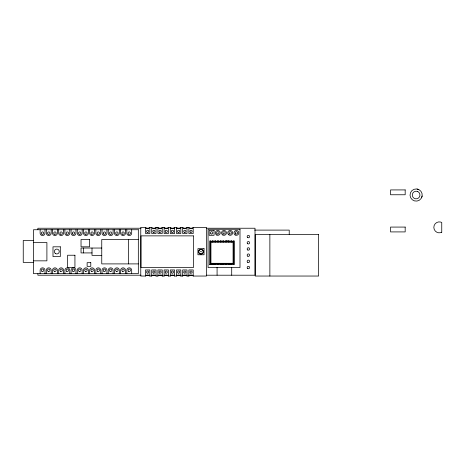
<?xml version="1.0" encoding="UTF-8"?>
<svg xmlns="http://www.w3.org/2000/svg" width="465" height="465" viewBox="0 0 465 465"><rect width="100%" height="100%" fill="white"/><g stroke="black" fill="none" stroke-linecap="round" stroke-linejoin="round"><path stroke-width="0.7" d="M421.662 197.579L422.133 196.061A6.097 6.097 0 0 0 414.013 189.313A6.097 6.097 0 0 0 412.228 199.718A6.097 6.097 0 0 0 422.133 196.061M149.858 227.402C148.905 228.658 146.475 228.658 145.522 227.402L140.767 227.402L140.767 276.041L145.522 276.041C146.475 274.78 148.905 274.78 149.858 276.041L151.712 276.041C152.665 274.78 155.101 274.78 156.054 276.041L157.902 276.041C158.861 274.78 161.291 274.78 162.244 276.041L164.099 276.041C165.052 274.78 167.481 274.78 168.44 276.041L170.289 276.041C171.242 274.78 173.678 274.78 174.631 276.041L176.485 276.041C177.438 274.78 179.868 274.78 180.821 276.041L182.675 276.041C183.629 274.78 186.064 274.78 187.017 276.041L188.871 276.041C189.825 274.78 192.254 274.78 193.208 276.041L206.472 276.041L206.472 227.402L193.208 227.402C192.254 228.658 189.825 228.658 188.871 227.402L187.017 227.402C186.064 228.658 183.629 228.658 182.675 227.402L180.821 227.402C179.868 228.658 177.438 228.658 176.485 227.402L174.631 227.402C173.678 228.658 171.242 228.658 170.289 227.402L168.44 227.402C167.481 228.658 165.052 228.658 164.099 227.402L162.244 227.402C161.291 228.658 158.861 228.658 157.902 227.402L156.054 227.402C155.101 228.658 152.665 228.658 151.712 227.402L149.858 227.402L149.858 233.5L145.522 233.5L145.522 227.402M210.936 263.312L210.325 263.917L233.692 263.917L233.081 263.312L210.936 263.312L210.936 242.195L210.325 241.585L233.692 241.585L233.081 242.195L210.936 242.195M211.918 264.597L213.371 264.585A0.61 0.61 0 0 1 213.981 263.975A0.61 0.61 0 0 1 214.592 264.585L216.056 264.585A0.61 0.61 0 0 1 216.667 263.975A0.61 0.61 0 0 1 217.271 264.585L218.701 264.585A0.61 0.61 0 0 1 219.311 263.975A0.61 0.61 0 0 1 219.922 264.585L221.416 264.585A0.61 0.61 0 0 1 222.026 263.975A0.61 0.61 0 0 1 222.636 264.585L224.089 264.585A0.61 0.61 0 0 1 224.7 263.975A0.61 0.61 0 0 1 225.31 264.585L226.763 264.585A0.61 0.61 0 0 1 227.373 263.975A0.61 0.61 0 0 1 227.978 264.585L229.431 264.585A0.61 0.61 0 0 1 230.041 263.975A0.61 0.61 0 0 1 230.652 264.585L232.105 264.585A0.61 0.61 0 0 1 232.715 263.975A0.61 0.61 0 0 1 233.325 264.585L234.343 264.585L234.343 240.934L233.325 240.934A0.61 0.61 0 0 1 232.715 241.544A0.61 0.61 0 0 1 232.105 240.934L230.64 240.934A0.61 0.61 0 0 1 230.036 241.544A0.61 0.61 0 0 1 229.425 240.934L225.281 240.934A0.61 0.61 0 0 1 224.671 241.544A0.61 0.61 0 0 1 224.06 240.934L222.607 240.934A0.61 0.61 0 0 1 221.997 241.544A0.61 0.61 0 0 1 221.387 240.934L219.933 240.934A0.61 0.61 0 0 1 219.323 241.544A0.61 0.61 0 0 1 218.719 240.934L217.265 240.934A0.61 0.61 0 0 1 216.655 241.544A0.61 0.61 0 0 1 216.045 240.934L214.592 240.934A0.61 0.61 0 0 1 213.981 241.544A0.61 0.61 0 0 1 213.371 240.934L211.912 240.934A0.61 0.61 0 0 1 211.302 241.544A0.61 0.61 0 0 1 210.692 240.934L209.715 240.934L209.715 264.585L210.697 264.597A0.61 0.61 0 0 1 211.308 263.986A0.61 0.61 0 0 1 211.918 264.597L213.371 264.585M141 228.234L37.88 228.234L37.88 229.675M146.027 228.234L148.986 228.234M152.491 228.234L155.525 228.234M158.234 228.234L161.826 228.234M164.697 228.234L167.871 228.234M170.771 228.234L174.404 228.234M176.584 228.234L180.496 228.234M183.117 228.234L186.238 228.234M189.656 228.234L192.702 228.234M206.355 228.234L255.012 228.234L255.012 275.21L206.355 275.21M254.692 230.105L289.224 230.105L289.224 234.424M138.326 239.498L101.754 239.498L101.754 263.899L138.326 263.899M33.701 240.475L23.25 240.475L23.25 262.417L33.701 262.417M33.492 242.556L46.901 242.556L46.901 260.842L33.492 260.842M101.754 248.037L81.032 248.037L81.032 252.919L92.006 252.919M101.754 255.361L92.006 255.361L92.006 248.037M209.715 264.585L210.697 264.597M141 275.21L37.88 275.21L37.88 273.763M146.027 275.21L149.713 275.21M151.776 275.21L155.525 275.21M158.234 275.21L162.058 275.21M164.238 275.21L168.289 275.21M170.44 275.21L174.404 275.21M176.584 275.21L180.943 275.21M182.646 275.21L186.953 275.21M188.93 275.21L192.702 275.21M417.157 189.023L418.674 189.493M269.863 234.593L269.863 276.041M233.692 240.934L233.692 264.585M233.081 242.195L233.081 263.312M231.739 240.934L231.739 242.032M231.71 267.323L231.71 275.21M231.018 240.934L231.018 242.032M229.065 240.934L229.065 242.032M228.344 240.934L228.344 242.032M226.397 240.934L226.397 242.032M225.676 240.934L225.676 242.032M223.723 240.934L223.723 242.032M222.973 240.934L222.973 242.032M221.02 240.934L221.02 242.032M220.3 240.934L220.3 242.032M218.352 240.934L218.352 242.032M217.632 240.934L217.632 242.032M217.079 267.323L217.079 275.21M215.679 240.934L215.679 242.032M214.958 240.934L214.958 242.032M213.005 240.934L213.005 242.032M212.273 240.934L212.273 242.032M210.325 240.934L210.325 264.585M193.208 227.402L193.208 233.5L188.871 233.5L188.871 227.402M193.208 276.041L193.208 269.944L188.871 269.944L188.871 276.041M187.017 227.402L187.017 233.5L182.675 233.5L182.675 227.402M187.017 276.041L187.017 269.944L182.675 269.944L182.675 276.041M180.821 227.402L180.821 233.5L176.485 233.5L176.485 227.402M180.821 276.041L180.821 269.944L176.485 269.944L176.485 276.041M174.631 227.402L174.631 233.5L170.289 233.5L170.289 227.402M174.631 276.041L174.631 269.944L170.289 269.944L170.289 276.041M168.44 227.402L168.44 233.5L164.099 233.5L164.099 227.402M168.44 276.041L168.44 269.944L164.099 269.944L164.099 276.041M162.244 227.402L162.244 233.5L157.902 233.5L157.902 227.402M162.244 276.041L162.244 269.944L157.902 269.944L157.902 276.041M156.054 227.402L156.054 233.5L151.712 233.5L151.712 227.402M156.054 276.041L156.054 269.944L151.712 269.944L151.712 276.041M149.858 276.041L149.858 269.944L145.522 269.944L145.522 276.041M131.694 229.733L131.694 233.122A2.435 2.435 0 0 1 129.258 235.557A2.435 2.435 0 0 1 126.817 233.122L126.817 229.733M131.694 273.664L131.694 270.275A2.435 2.435 0 0 0 129.258 267.84A2.435 2.435 0 0 0 126.817 270.275L126.817 273.664M128.572 239.498L128.572 263.899M125.504 229.733L125.504 233.122A2.435 2.435 0 0 1 123.062 235.557A2.435 2.435 0 0 1 120.627 233.122L120.627 229.733M125.504 273.664L125.504 270.275A2.435 2.435 0 0 0 123.062 267.84A2.435 2.435 0 0 0 120.627 270.275L120.627 273.664M119.313 229.733L119.313 233.122A2.435 2.435 0 0 1 116.872 235.557A2.435 2.435 0 0 1 114.437 233.122L114.437 229.733M119.313 273.664L119.313 270.275A2.435 2.435 0 0 0 116.872 267.84A2.435 2.435 0 0 0 114.437 270.275L114.437 273.664M113.117 229.733L113.117 233.122A2.435 2.435 0 0 1 110.682 235.557A2.435 2.435 0 0 1 108.24 233.122L108.24 229.733M113.117 273.664L113.117 270.275A2.435 2.435 0 0 0 110.682 267.84A2.435 2.435 0 0 0 108.24 270.275L108.24 273.664M106.927 229.733L106.927 233.122A2.435 2.435 0 0 1 104.486 235.557A2.435 2.435 0 0 1 102.05 233.122L102.05 229.733M106.927 273.664L106.927 270.275A2.435 2.435 0 0 0 104.486 267.84A2.435 2.435 0 0 0 102.05 270.275L102.05 273.664M100.731 229.733L100.731 233.122A2.435 2.435 0 0 1 98.295 235.557A2.435 2.435 0 0 1 95.854 233.122L95.854 229.733M100.731 273.664L100.731 270.275A2.435 2.435 0 0 0 98.295 267.84A2.435 2.435 0 0 0 95.854 270.275L95.854 273.664M94.54 229.733L94.54 233.122A2.435 2.435 0 0 1 92.099 235.557A2.435 2.435 0 0 1 89.664 233.122L89.664 229.733M94.54 273.664L94.54 270.275A2.435 2.435 0 0 0 92.099 267.84A2.435 2.435 0 0 0 89.664 270.275L89.664 273.664M88.344 229.733L88.344 233.122A2.435 2.435 0 0 1 85.909 235.557A2.435 2.435 0 0 1 83.473 233.122L83.473 229.733M88.344 273.664L88.344 270.275A2.435 2.435 0 0 0 85.909 267.84A2.435 2.435 0 0 0 83.473 270.275L83.473 273.664M83.473 248.037L83.473 252.919M82.154 229.733L82.154 233.122A2.435 2.435 0 0 1 79.718 235.557A2.435 2.435 0 0 1 77.277 233.122L77.277 229.733M82.154 273.664L82.154 270.275A2.435 2.435 0 0 0 79.718 267.84A2.435 2.435 0 0 0 77.277 270.275L77.277 273.664M75.964 229.733L75.964 233.122A2.435 2.435 0 0 1 73.522 235.557A2.435 2.435 0 0 1 71.087 233.122L71.087 229.733M75.964 273.664L75.964 270.275A2.435 2.435 0 0 0 73.522 267.84A2.435 2.435 0 0 0 71.087 270.275L71.087 273.664M69.767 229.733L69.767 233.122A2.435 2.435 0 0 1 67.332 235.557A2.435 2.435 0 0 1 64.891 233.122L64.891 229.733M69.767 273.664L69.767 270.275A2.435 2.435 0 0 0 67.332 267.84A2.435 2.435 0 0 0 64.891 270.275L64.891 273.664M63.577 229.733L63.577 233.122A2.435 2.435 0 0 1 61.136 235.557A2.435 2.435 0 0 1 58.7 233.122L58.7 229.733M63.577 273.664L63.577 270.275A2.435 2.435 0 0 0 61.136 267.84A2.435 2.435 0 0 0 58.7 270.275L58.7 273.664M57.381 229.733L57.381 233.122A2.435 2.435 0 0 1 54.946 235.557A2.435 2.435 0 0 1 52.504 233.122L52.504 229.733M57.381 273.664L57.381 270.275A2.435 2.435 0 0 0 54.946 267.84A2.435 2.435 0 0 0 52.504 270.275L52.504 273.664M51.191 229.733L51.191 233.122A2.435 2.435 0 0 1 48.749 235.557A2.435 2.435 0 0 1 46.314 233.122L46.314 229.733M51.191 273.664L51.191 270.275A2.435 2.435 0 0 0 48.749 267.84A2.435 2.435 0 0 0 46.314 270.275L46.314 273.664M45 229.733L45 233.122A2.435 2.435 0 0 1 42.559 235.557A2.435 2.435 0 0 1 40.124 233.122L40.124 229.733M45 273.664L45 270.275A2.435 2.435 0 0 0 42.559 267.84A2.435 2.435 0 0 0 40.124 270.275L40.124 273.664M227.995 240.934A0.61 0.61 0 0 1 227.385 241.544A0.61 0.61 0 0 1 226.775 240.934M200.752 251.658L201.223 251.786L200.752 251.658M441.75 232.233L440.808 232.64A5.487 5.487 0 0 1 433.828 227.437A5.487 5.487 0 0 1 440.657 222.043L441.75 222.479L441.75 232.233M405.178 189.923L390.548 189.923L390.548 194.759L405.178 194.759L405.178 189.923M405.178 227.077L390.548 227.077L390.548 231.913L405.178 231.913L405.178 227.077M239.998 229.262L208.058 229.262L208.058 267.544L239.998 267.544L239.998 229.262M138.326 229.733L33.492 229.733L33.492 273.664L138.326 273.664L138.326 229.733M214.057 230.437L209.18 230.437L209.18 235.313L214.057 235.313L214.057 230.437M318.624 234.593L255.233 234.593L255.233 276.041L318.624 276.041L318.624 234.593M193.428 235.871L141.011 235.871L141.011 267.567L193.428 267.567L193.428 235.871M89.565 239.498L81.032 239.498L81.032 246.816L89.565 246.816L89.565 239.498M60.311 246.816L52.993 246.816L52.993 256.581L60.311 256.581L60.311 246.816M204.036 248.67L197.939 248.67L197.939 254.768L204.036 254.768L204.036 248.67M74.935 255.233L67.623 255.233L67.623 267.433L74.935 267.433L74.935 255.233M90.785 262.679L87.129 262.679L87.129 266.34L90.785 266.34L90.785 262.679M417.837 191.609L416.896 191.284A3.825 3.825 0 0 0 412.403 195.916A3.825 3.825 0 0 0 418.5 198.026A3.825 3.825 0 0 0 417.837 191.609M247.775 250.007A1.221 1.221 0 0 0 249.606 248.949A1.221 1.221 0 0 0 247.775 247.897A1.221 1.221 0 0 0 247.775 250.007M247.525 268.392A1.221 1.221 0 0 0 249.566 267.846A1.221 1.221 0 0 0 248.072 266.352A1.221 1.221 0 0 0 247.525 268.392M247.775 262.394A1.221 1.221 0 0 0 249.606 261.336A1.221 1.221 0 0 0 247.775 260.278A1.221 1.221 0 0 0 247.775 262.394M247.775 256.198A1.221 1.221 0 0 0 249.606 255.145A1.221 1.221 0 0 0 247.775 254.088A1.221 1.221 0 0 0 247.775 256.198M247.525 243.619A1.221 1.221 0 0 0 249.566 243.073A1.221 1.221 0 0 0 248.072 241.579A1.221 1.221 0 0 0 247.525 243.619M184.297 232.279A1.099 1.099 0 0 0 185.942 231.326A1.099 1.099 0 0 0 184.297 230.378A1.099 1.099 0 0 0 184.297 232.279M159.524 232.279A1.099 1.099 0 0 0 161.175 231.326A1.099 1.099 0 0 0 159.524 230.378A1.099 1.099 0 0 0 159.524 232.279M178.107 232.279A1.099 1.099 0 0 0 179.752 231.326A1.099 1.099 0 0 0 178.107 230.378A1.099 1.099 0 0 0 178.107 232.279M190.261 232.105A1.099 1.099 0 0 0 192.097 231.611A1.099 1.099 0 0 0 190.755 230.268A1.099 1.099 0 0 0 190.261 232.105M171.911 232.279A1.099 1.099 0 0 0 173.555 231.326A1.099 1.099 0 0 0 171.911 230.378A1.099 1.099 0 0 0 171.911 232.279M147.143 232.279A1.099 1.099 0 0 0 148.788 231.326A1.099 1.099 0 0 0 147.143 230.378A1.099 1.099 0 0 0 147.143 232.279M165.494 232.105A1.099 1.099 0 0 0 167.33 231.611A1.099 1.099 0 0 0 165.982 230.268A1.099 1.099 0 0 0 165.494 232.105M153.334 232.279A1.099 1.099 0 0 0 154.979 231.326A1.099 1.099 0 0 0 153.334 230.378A1.099 1.099 0 0 0 153.334 232.279M184.07 272.891A1.099 1.099 0 0 0 185.907 272.397A1.099 1.099 0 0 0 184.564 271.054A1.099 1.099 0 0 0 184.07 272.891M159.524 273.065A1.099 1.099 0 0 0 161.175 272.112A1.099 1.099 0 0 0 159.524 271.165A1.099 1.099 0 0 0 159.524 273.065M178.107 273.065A1.099 1.099 0 0 0 179.752 272.112A1.099 1.099 0 0 0 178.107 271.165A1.099 1.099 0 0 0 178.107 273.065M190.487 273.065A1.099 1.099 0 0 0 192.138 272.112A1.099 1.099 0 0 0 190.487 271.165A1.099 1.099 0 0 0 190.487 273.065M171.911 273.065A1.099 1.099 0 0 0 173.555 272.112A1.099 1.099 0 0 0 171.911 271.165A1.099 1.099 0 0 0 171.911 273.065M147.143 273.065A1.099 1.099 0 0 0 148.788 272.112A1.099 1.099 0 0 0 147.143 271.165A1.099 1.099 0 0 0 147.143 273.065M165.72 273.065A1.099 1.099 0 0 0 167.365 272.112A1.099 1.099 0 0 0 165.72 271.165A1.099 1.099 0 0 0 165.72 273.065M153.334 273.065A1.099 1.099 0 0 0 154.979 272.112A1.099 1.099 0 0 0 153.334 271.165A1.099 1.099 0 0 0 153.334 273.065M199.77 253.832A2.435 2.435 0 0 0 203.426 251.722A2.435 2.435 0 0 0 199.77 249.606A2.435 2.435 0 0 0 199.77 253.832M199.886 253.623A2.197 2.197 0 0 0 203.182 251.722A2.197 2.197 0 0 0 199.886 249.821A2.197 2.197 0 0 0 199.886 253.623M223.392 233.93A1.221 1.221 0 0 0 225.223 232.872A1.221 1.221 0 0 0 223.392 231.82A1.221 1.221 0 0 0 223.392 233.93M217.202 233.93A1.221 1.221 0 0 0 219.027 232.872A1.221 1.221 0 0 0 217.202 231.82A1.221 1.221 0 0 0 217.202 233.93M211.005 233.93A1.221 1.221 0 0 0 212.836 232.872A1.221 1.221 0 0 0 211.005 231.82A1.221 1.221 0 0 0 211.005 233.93M229.582 233.93A1.221 1.221 0 0 0 231.413 232.872A1.221 1.221 0 0 0 229.582 231.82A1.221 1.221 0 0 0 229.582 233.93M235.778 233.93A1.221 1.221 0 0 0 237.603 232.872A1.221 1.221 0 0 0 235.778 231.82A1.221 1.221 0 0 0 235.778 233.93M235.168 234.988A2.435 2.435 0 0 0 238.824 232.872A2.435 2.435 0 0 0 235.168 230.762A2.435 2.435 0 0 0 235.168 234.988M228.472 234.598A2.435 2.435 0 0 0 232.547 233.506A2.435 2.435 0 0 0 229.565 230.518A2.435 2.435 0 0 0 228.472 234.598M222.781 234.988A2.435 2.435 0 0 0 226.438 232.872A2.435 2.435 0 0 0 222.781 230.762A2.435 2.435 0 0 0 222.781 234.988M216.591 234.988A2.435 2.435 0 0 0 220.247 232.872A2.435 2.435 0 0 0 216.591 230.762A2.435 2.435 0 0 0 216.591 234.988M247.775 237.621A1.221 1.221 0 0 0 249.606 236.563A1.221 1.221 0 0 0 247.775 235.511A1.221 1.221 0 0 0 247.775 237.621M128.648 234.174A1.221 1.221 0 0 0 130.479 233.122A1.221 1.221 0 0 0 128.648 232.064A1.221 1.221 0 0 0 128.648 234.174M41.949 271.333A1.221 1.221 0 0 0 43.78 270.275A1.221 1.221 0 0 0 41.949 269.223A1.221 1.221 0 0 0 41.949 271.333M48.145 271.333A1.221 1.221 0 0 0 49.97 270.275A1.221 1.221 0 0 0 48.145 269.223A1.221 1.221 0 0 0 48.145 271.333M54.335 271.333A1.221 1.221 0 0 0 56.166 270.275A1.221 1.221 0 0 0 54.335 269.223A1.221 1.221 0 0 0 54.335 271.333M60.526 271.333A1.221 1.221 0 0 0 62.357 270.275A1.221 1.221 0 0 0 60.526 269.223A1.221 1.221 0 0 0 60.526 271.333M79.108 271.333A1.221 1.221 0 0 0 80.933 270.275A1.221 1.221 0 0 0 79.108 269.223A1.221 1.221 0 0 0 79.108 271.333M72.912 271.333A1.221 1.221 0 0 0 74.743 270.275A1.221 1.221 0 0 0 72.912 269.223A1.221 1.221 0 0 0 72.912 271.333M85.298 271.333A1.221 1.221 0 0 0 87.129 270.275A1.221 1.221 0 0 0 85.298 269.223A1.221 1.221 0 0 0 85.298 271.333M66.722 271.333A1.221 1.221 0 0 0 68.547 270.275A1.221 1.221 0 0 0 66.722 269.223A1.221 1.221 0 0 0 66.722 271.333M103.875 271.333A1.221 1.221 0 0 0 105.706 270.275A1.221 1.221 0 0 0 103.875 269.223A1.221 1.221 0 0 0 103.875 271.333M97.685 271.333A1.221 1.221 0 0 0 99.516 270.275A1.221 1.221 0 0 0 97.685 269.223A1.221 1.221 0 0 0 97.685 271.333M110.071 271.333A1.221 1.221 0 0 0 111.896 270.275A1.221 1.221 0 0 0 110.071 269.223A1.221 1.221 0 0 0 110.071 271.333M91.495 271.333A1.221 1.221 0 0 0 93.32 270.275A1.221 1.221 0 0 0 91.495 269.223A1.221 1.221 0 0 0 91.495 271.333M116.262 271.333A1.221 1.221 0 0 0 118.093 270.275A1.221 1.221 0 0 0 116.262 269.223A1.221 1.221 0 0 0 116.262 271.333M128.648 271.333A1.221 1.221 0 0 0 130.479 270.275A1.221 1.221 0 0 0 128.648 269.223A1.221 1.221 0 0 0 128.648 271.333M122.458 271.333A1.221 1.221 0 0 0 124.283 270.275A1.221 1.221 0 0 0 122.458 269.223A1.221 1.221 0 0 0 122.458 271.333M116.262 234.174A1.221 1.221 0 0 0 118.093 233.122A1.221 1.221 0 0 0 116.262 232.064A1.221 1.221 0 0 0 116.262 234.174M122.458 234.174A1.221 1.221 0 0 0 124.283 233.122A1.221 1.221 0 0 0 122.458 232.064A1.221 1.221 0 0 0 122.458 234.174M91.495 234.174A1.221 1.221 0 0 0 93.32 233.122A1.221 1.221 0 0 0 91.495 232.064A1.221 1.221 0 0 0 91.495 234.174M97.685 234.174A1.221 1.221 0 0 0 99.516 233.122A1.221 1.221 0 0 0 97.685 232.064A1.221 1.221 0 0 0 97.685 234.174M85.298 234.174A1.221 1.221 0 0 0 87.129 233.122A1.221 1.221 0 0 0 85.298 232.064A1.221 1.221 0 0 0 85.298 234.174M103.625 233.982A1.221 1.221 0 0 0 105.665 233.436A1.221 1.221 0 0 0 104.172 231.942A1.221 1.221 0 0 0 103.625 233.982M66.722 234.174A1.221 1.221 0 0 0 68.547 233.122A1.221 1.221 0 0 0 66.722 232.064A1.221 1.221 0 0 0 66.722 234.174M72.662 233.982A1.221 1.221 0 0 0 74.702 233.436A1.221 1.221 0 0 0 73.208 231.942A1.221 1.221 0 0 0 72.662 233.982M60.526 234.174A1.221 1.221 0 0 0 62.357 233.122A1.221 1.221 0 0 0 60.526 232.064A1.221 1.221 0 0 0 60.526 234.174M79.108 234.174A1.221 1.221 0 0 0 80.933 233.122A1.221 1.221 0 0 0 79.108 232.064A1.221 1.221 0 0 0 79.108 234.174M54.335 234.174A1.221 1.221 0 0 0 56.166 233.122A1.221 1.221 0 0 0 54.335 232.064A1.221 1.221 0 0 0 54.335 234.174M48.145 234.174A1.221 1.221 0 0 0 49.97 233.122A1.221 1.221 0 0 0 48.145 232.064A1.221 1.221 0 0 0 48.145 234.174M41.949 234.174A1.221 1.221 0 0 0 43.78 233.122A1.221 1.221 0 0 0 41.949 232.064A1.221 1.221 0 0 0 41.949 234.174M110.071 234.174A1.221 1.221 0 0 0 111.896 233.122A1.221 1.221 0 0 0 110.071 232.064A1.221 1.221 0 0 0 110.071 234.174M55.219 253.355A2.441 2.441 0 0 0 59.212 251.984A2.441 2.441 0 0 0 56.027 249.211A2.441 2.441 0 0 0 55.219 253.355"/></g></svg>
